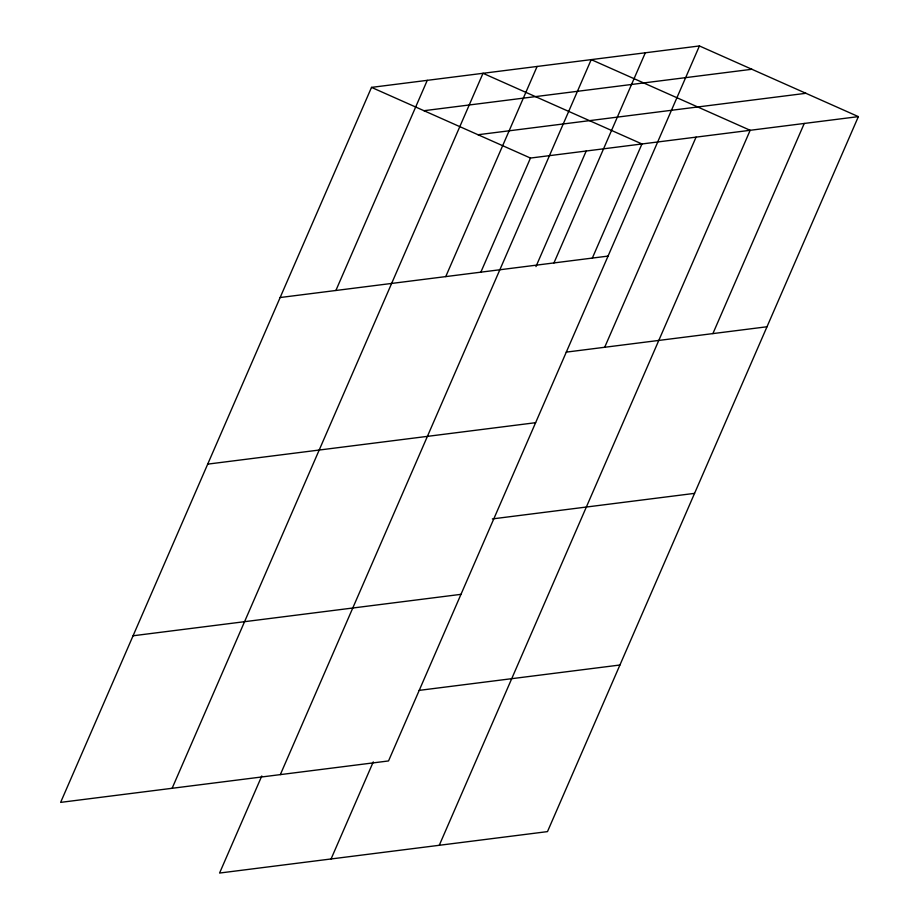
<?xml version="1.0" encoding="UTF-8"?>
<svg xmlns="http://www.w3.org/2000/svg" width="919" height="919" viewBox="0 0 919 919"><rect width="100%" height="100%" fill="white"/><g stroke="black" fill="none" stroke-linecap="round" stroke-linejoin="round"><path stroke-width="1.38" d="M699.428 45.95L371.517 87.385L60.631 802.379L388.53 760.943L699.428 45.95L858.369 116.621L547.483 831.615L219.572 873.05L261.789 775.969M335.883 290.484L427.266 80.344M172.117 788.295L483.003 73.302L641.956 143.961L592.273 258.228M445.738 276.608L537.11 66.467M480.786 272.323L530.47 158.057L858.369 116.621M280.329 774.625L591.216 59.62L750.168 130.291L439.271 845.285M535.949 266.59L586.207 151.015M553.95 262.926L645.322 52.785M331.07 858.966L373.275 761.885M604.691 347.267L696.062 137.126M712.891 333.597L804.263 123.456M423.969 110.705L751.88 69.27M478.006 134.737L805.917 93.301M280.146 297.526L608.056 256.091M566.242 352.126L766.997 326.762M207.705 464.129L535.616 422.694M492.377 518.913L694.557 493.365M133.071 635.776L460.97 594.34M419.167 690.376L619.923 665.011M371.517 87.385L530.47 158.057"/></g></svg>
